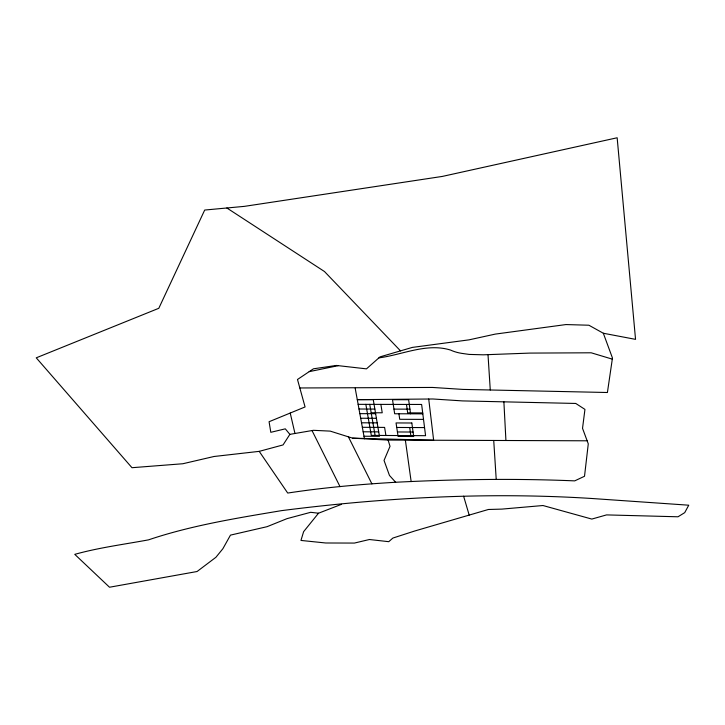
<?xml version="1.0" encoding="UTF-8"?>
<svg xmlns="http://www.w3.org/2000/svg" width="725" height="725" viewBox="0 0 725 725"><rect width="100%" height="100%" fill="white"/><g stroke="black" fill="none" stroke-linecap="round" stroke-linejoin="round"><path stroke-width="1.09" d="M603.327 333.246L635.544 339.363L617.156 137.768L442.35 176.42L244.398 206.362L204.695 210.051L158.802 308.297L36.25 357.824L131.977 467.707L182.827 463.746L214.002 456.496L259.215 451.358L287.716 493.054C323.477 487.59 359.555 484.409 395.651 482.261C455.282 479.216 515.031 478.373 574.707 480.874L584.513 476.271L588.274 443.863L587.141 440.8L388.111 440.075L352.613 438.163L330.228 431.121L313.445 430.315L289.873 434.357L285.297 428.837L270.806 432.317L269.075 421.723L305.071 406.952L297.486 379.483L313.436 368.808L336.373 365.445L366.46 368.862L380.054 356.863L412.362 347.402L469.002 339.853L495.293 334.098L565.962 324.564L588.89 325.226L603.327 333.246L612.462 358.023L607.414 392.506L462.958 389.407L432.508 387.449L299.824 387.966M289.873 434.357L283.058 444.923L259.215 451.358M318.52 513.218L303.621 531.661L300.957 540.433L325.733 542.989L354.398 543.07L369.424 539.509L388.763 541.684L392.877 538.059L414.727 530.999L488.378 509.485L501.89 509.104L542.971 505.524L591.817 519.073L606.562 514.904L678.002 516.789L684.717 512.638L688.75 505.198L592.28 498.519C488.532 491.894 384.322 497.486 281.354 510.663C236.694 518.148 191.536 525.371 148.525 539.853C123.875 544.421 98.963 547.602 74.766 554.353L109.511 587.232L197.064 571.518L215.914 557.289L222.892 548.707L230.468 535.123L267.063 526.685L286.973 518.656L310.681 512.303L318.52 513.218L341.484 504.319M309.185 371.653L338.258 365.663M378.921 357.869C402.402 354.797 426.726 342.708 450.497 350.048A30.468 18.796 2.4 0 0 461.653 353.356L469.147 354.416L483.339 354.815L529.939 353.093L591.183 352.794L612.299 359.138M587.141 440.8L582.528 428.321L584.948 409.398L575.768 403.453L462.604 400.907L432.879 398.986L357.28 399.647L373.266 399.674L379.456 436.314L363.977 436.233M358.141 404.351L421.633 404.459L425.575 435.689L371.309 435.399L365.844 404.342M358.993 409.018L374.852 409.063M393.956 409.118L409.933 409.154M371.182 412.752L382.229 412.788L380.861 404.369M422.693 412.915L407.667 412.869L406.48 404.432M359.845 413.649L375.641 413.703M422.82 413.848L394.663 413.757L392.524 399.702L408.637 399.729L410.567 413.812M360.688 418.243L376.411 418.298M423.518 419.385L399.729 419.304L398.913 413.776M361.521 422.793L377.181 422.856M362.346 427.306L384.603 427.406L385.917 435.48M396.738 427.469L424.551 427.587M363.162 431.792L378.704 431.864M397.418 431.964L413.069 432.046M352.613 438.163L433.641 440.238L428.711 398.995M226.871 207.993L324.492 271.54L400.517 350.873M395.651 482.261L389.461 475.428L384.032 460.429L390.023 446.319L388.111 440.075M348.408 436.84L371.898 483.865M312.022 430.559L340.034 486.674M463.619 496.208L469.193 515.103M290.218 413.042L294.966 433.478M355.178 388.174L364.448 438.797M369.732 404.351L375.097 435.417M409.716 427.523L410.848 435.616M405.366 440.138L411.157 481.608M493.725 440.456L496.217 479.388M488.007 354.67L490.272 389.996M503.884 401.84L505.923 440.501M411.827 423.001L396.049 422.938L398.097 436.423L413.685 436.504L411.827 423.001"/></g></svg>
